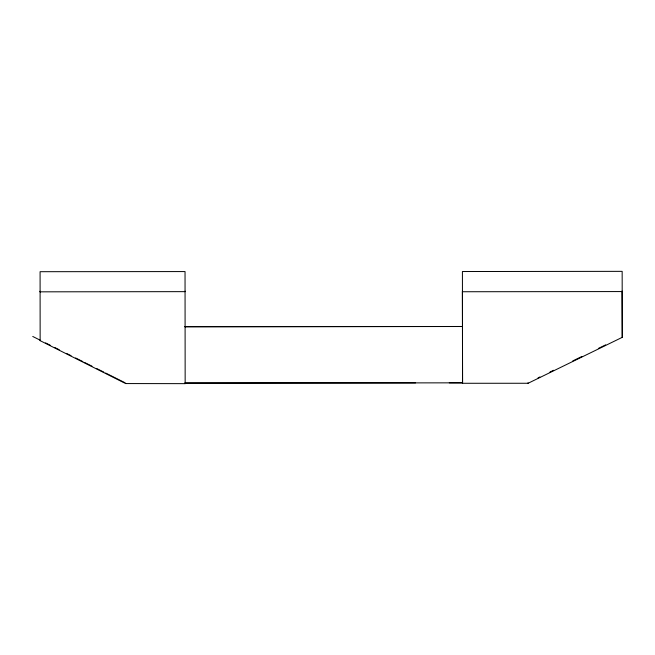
<?xml version="1.0" encoding="UTF-8"?>
<svg xmlns="http://www.w3.org/2000/svg" width="655" height="655" viewBox="0 0 655 655"><rect width="100%" height="100%" fill="white"/><g stroke="black" fill="none" stroke-linecap="round" stroke-linejoin="round"><path stroke-width="0.98" d="M185.054 291.148L185.054 291.647L40.102 291.835M462.561 383.281L462.414 271.53L622.16 271.35L622.25 337.341L528.118 383.265L462.561 383.281L462.373 291.262M462.373 326.517L185.078 326.763M538.05 377.861L539.876 376.969M549.93 372.065L553.59 370.28M572.773 360.913L581.918 356.459M598.367 348.435L605.678 344.866M125.572 383.06L125.654 383.56L185.16 383.65L185.037 271.571L40.086 271.702L40.143 340.657L125.654 383.56M462.446 291.745L622.193 291.565M184.792 326.681L462.561 326.477M184.8 383.019L415.598 382.848M449.297 382.823L462.577 382.815M462.455 382.839L185.16 383.101L185.16 383.65M45.58 342.901L50.132 345.177M54.676 347.461L59.228 349.745M66.507 353.397L71.051 355.681M75.603 357.957L82.882 361.609M84.7 362.526L91.978 366.178M96.522 368.454L103.801 372.106M105.619 373.023L124.728 382.602M32.75 336.457L40.119 340.158L40.143 340.657M622.25 337.341L622.062 291.057L622.176 291.524M527.995 382.766L528.118 383.265M40.078 291.221L40.102 291.786"/></g></svg>
